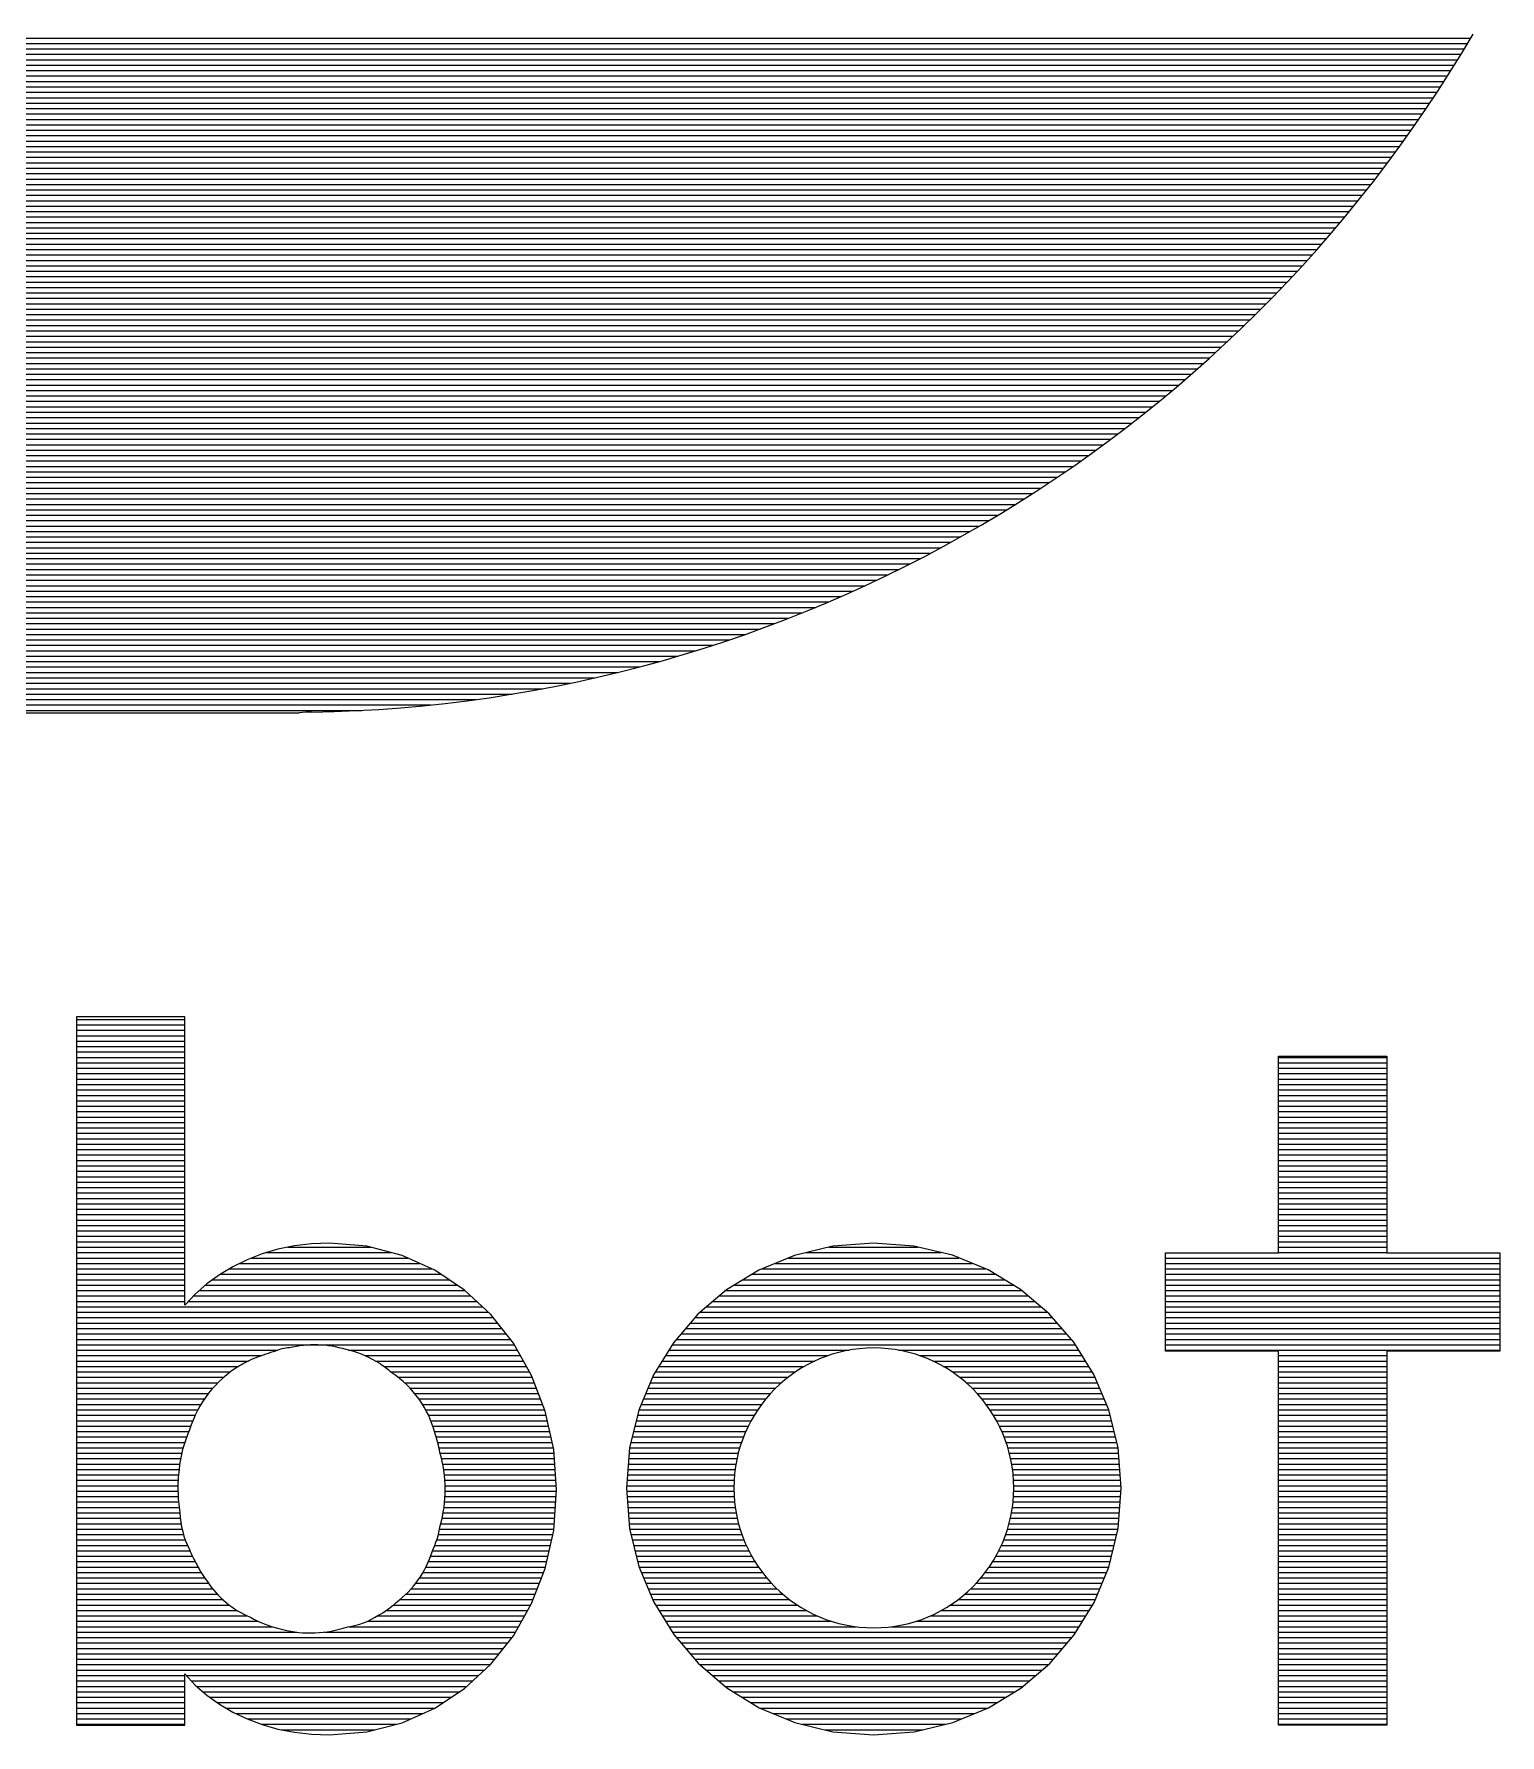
# Model space of a CAD drawing. Extents: x -9 to 288, y -8 to 181.
# Drawn here: x 52.241 to 54.253, y 38.303 to 40.638 of the extents above; entities that cross this region are included whole.
import ezdxf

# ---------------------------------------------------------------- set-up
doc = ezdxf.new("R2010")
doc.units = 0
doc.layers.add('BOARD_GEOMETRY_SILKSCREEN_TOP', color=1, linetype='CONTINUOUS')

msp = doc.modelspace()

# ---------------------------------------------------------------- linework, layer by layer
at = {"layer": 'BOARD_GEOMETRY_SILKSCREEN_TOP'}
for points in [[(50.88669, 40.632233), (54.213275, 40.632233)], [(50.88669, 40.624788), (54.208855, 40.624788)], [(50.88669, 40.617346), (54.204387, 40.617346)], [(50.88669, 40.609904), (54.199876, 40.609904)], [(50.88669, 40.602461), (54.195315, 40.602461)], [(50.88669, 40.595019), (54.190704, 40.595019)], [(50.88669, 40.587574), (54.186051, 40.587574)], [(50.88669, 40.580132), (54.181345, 40.580132)], [(50.88669, 40.57269), (54.176592, 40.57269)], [(50.88669, 40.565248), (54.171792, 40.565248)], [(50.88669, 40.557806), (54.166938, 40.557806)], [(50.88669, 40.550361), (54.162033, 40.550361)], [(50.88669, 40.542919), (54.15708, 40.542919)], [(50.88669, 40.535476), (54.152076, 40.535476)], [(50.88669, 40.528034), (54.147019, 40.528034)], [(50.88669, 40.520592), (54.141908, 40.520592)], [(50.88669, 40.513147), (54.13675, 40.513147)], [(50.88669, 40.505705), (54.131533, 40.505705)], [(50.88669, 40.498263), (54.126267, 40.498263)], [(50.88669, 40.490821), (54.120943, 40.490821)], [(50.88669, 40.483379), (54.115564, 40.483379)], [(50.88669, 40.475934), (54.110131, 40.475934)], [(50.88669, 40.468492), (54.104642, 40.468492)], [(50.88669, 40.461049), (54.099094, 40.461049)], [(50.88669, 40.453607), (54.093491, 40.453607)], [(50.88669, 40.446165), (54.087829, 40.446165)], [(50.88669, 40.43872), (54.082109, 40.43872)], [(50.88669, 40.431278), (54.076331, 40.431278)], [(50.88669, 40.423836), (54.070491, 40.423836)], [(50.88669, 40.416394), (54.064591, 40.416394)], [(50.88669, 40.408951), (54.058627, 40.408951)], [(50.88669, 40.401507), (54.052605, 40.401507)], [(50.88669, 40.394064), (54.046516, 40.394064)], [(50.88669, 40.386622), (54.040364, 40.386622)], [(50.88669, 40.37918), (54.034149, 40.37918)], [(50.88669, 40.371738), (54.027868, 40.371738)], [(50.88669, 40.364293), (54.02152, 40.364293)], [(50.88669, 40.356851), (54.015107, 40.356851)], [(50.88669, 40.349409), (54.008625, 40.349409)], [(50.88669, 40.341967), (54.002074, 40.341967)], [(50.88669, 40.334524), (53.99545, 40.334524)], [(50.88669, 40.32708), (53.988757, 40.32708)], [(50.88669, 40.319637), (53.981993, 40.319637)], [(50.88669, 40.312195), (53.975155, 40.312195)], [(50.88669, 40.304753), (53.968241, 40.304753)], [(50.88669, 40.297311), (53.961254, 40.297311)], [(50.88669, 40.289866), (53.954192, 40.289866)], [(50.88669, 40.282424), (53.947047, 40.282424)], [(50.88669, 40.274982), (53.939829, 40.274982)], [(50.88669, 40.267539), (53.932526, 40.267539)], [(50.88669, 40.260097), (53.925142, 40.260097)], [(50.88669, 40.252653), (53.91768, 40.252653)], [(50.88669, 40.24521), (53.910128, 40.24521)], [(50.88669, 40.237768), (53.902496, 40.237768)], [(50.88669, 40.230326), (53.894772, 40.230326)], [(50.88669, 40.222884), (53.886961, 40.222884)], [(50.88669, 40.215439), (53.879062, 40.215439)], [(50.88669, 40.207997), (53.871066, 40.207997)], [(50.88669, 40.200555), (53.862976, 40.200555)], [(50.88669, 40.193112), (53.854794, 40.193112)], [(50.88669, 40.18567), (53.846512, 40.18567)], [(50.88669, 40.178225), (53.838135, 40.178225)], [(50.88669, 40.170783), (53.829654, 40.170783)], [(50.88669, 40.163341), (53.821066, 40.163341)], [(50.88669, 40.155899), (53.812374, 40.155899)], [(50.88669, 40.148457), (53.803578, 40.148457)], [(50.88669, 40.141012), (53.794665, 40.141012)], [(50.88669, 40.13357), (53.785646, 40.13357)], [(50.88669, 40.126128), (53.776509, 40.126128)], [(50.88669, 40.118685), (53.767253, 40.118685)], [(50.88669, 40.111243), (53.757876, 40.111243)], [(50.88669, 40.103798), (53.748374, 40.103798)], [(50.88669, 40.096356), (53.738747, 40.096356)], [(50.88669, 40.088914), (53.728991, 40.088914)], [(50.88669, 40.081472), (53.719098, 40.081472)], [(50.88669, 40.07403), (53.70907, 40.07403)], [(50.88669, 40.066585), (53.698899, 40.066585)], [(50.88669, 40.059143), (53.688587, 40.059143)], [(50.88669, 40.0517), (53.678122, 40.0517)], [(50.88669, 40.044258), (53.667508, 40.044258)], [(50.88669, 40.036816), (53.656733, 40.036816)], [(50.88669, 40.029371), (53.645798, 40.029371)], [(50.88669, 40.021929), (53.634693, 40.021929)], [(50.88669, 40.014487), (53.623413, 40.014487)], [(50.88669, 40.007045), (53.611958, 40.007045)], [(50.88669, 39.999602), (53.600317, 39.999602)], [(50.88669, 39.992158), (53.588483, 39.992158)], [(50.88669, 39.984716), (53.576451, 39.984716)], [(50.88669, 39.977273), (53.564216, 39.977273)], [(50.88669, 39.969831), (53.551762, 39.969831)], [(50.88669, 39.962389), (53.539093, 39.962389)], [(50.88669, 39.954944), (53.526187, 39.954944)], [(50.88669, 39.947502), (53.513043, 39.947502)], [(50.88669, 39.94006), (53.499647, 39.94006)], [(50.88669, 39.932618), (53.485986, 39.932618)], [(50.88669, 39.925175), (53.472055, 39.925175)], [(50.88669, 39.917731), (53.457836, 39.917731)], [(50.88669, 39.910288), (53.443312, 39.910288)], [(50.88669, 39.902846), (53.428468, 39.902846)], [(50.88669, 39.895404), (53.413292, 39.895404)], [(50.88669, 39.887962), (53.39776, 39.887962)], [(50.88669, 39.880517), (53.381854, 39.880517)], [(50.88669, 39.873075), (53.365545, 39.873075)], [(50.88669, 39.865633), (53.348819, 39.865633)], [(50.88669, 39.858191), (53.331636, 39.858191)], [(50.88669, 39.850748), (53.31397, 39.850748)], [(50.88669, 39.843304), (53.295781, 39.843304)], [(50.88669, 39.835861), (53.277026, 39.835861)], [(50.88669, 39.828419), (53.257663, 39.828419)], [(50.88669, 39.820977), (53.237633, 39.820977)], [(50.88669, 39.813535), (53.216876, 39.813535)], [(50.88669, 39.80609), (53.195314, 39.80609)], [(50.88669, 39.798648), (53.172853, 39.798648)], [(50.88669, 39.791206), (53.149391, 39.791206)], [(50.88669, 39.783763), (53.124799, 39.783763)], [(50.88669, 39.776321), (53.098898, 39.776321)], [(50.88669, 39.768877), (53.071494, 39.768877)], [(50.88669, 39.761434), (53.042302, 39.761434)], [(50.88669, 39.753992), (53.010948, 39.753992)], [(50.88669, 39.74655), (52.976915, 39.74655)], [(50.88669, 39.739108), (52.939406, 39.739108)], [(50.88669, 39.731663), (52.897148, 39.731663)], [(50.88669, 39.724221), (52.847804, 39.724221)], [(50.88669, 39.716779), (52.786046, 39.716779)], [(50.88669, 39.709336), (52.690944, 39.709336)], [(52.603019, 39.705486), (50.88669, 39.705486)], [(52.60309, 39.705417), (52.603019, 39.705486)], [(52.603928, 39.705346), (52.60309, 39.705417)], [(52.605048, 39.706184), (52.603928, 39.705346)], [(52.61422, 39.706748), (52.605048, 39.706184)], [(52.617019, 39.706748), (52.61422, 39.706748)], [(52.61751, 39.706885), (52.617019, 39.706748)], [(52.61912, 39.706956), (52.61751, 39.706885)], [(52.29922, 39.288707), (52.29922, 39.261476)], [(52.303418, 39.288707), (52.29922, 39.288707)], [(52.29922, 39.2851), (52.447828, 39.2851)], [(52.29922, 39.277658), (52.447828, 39.277658)], [(52.314688, 39.288707), (52.303418, 39.288707)], [(52.331348, 39.288707), (52.314688, 39.288707)], [(52.351511, 39.288707), (52.331348, 39.288707)], [(52.373558, 39.288707), (52.351511, 39.288707)], [(52.395539, 39.288707), (52.373558, 39.288707)], [(52.415699, 39.288707), (52.395539, 39.288707)], [(52.432359, 39.288707), (52.415699, 39.288707)], [(52.443629, 39.288707), (52.432359, 39.288707)], [(52.447828, 39.288707), (52.443629, 39.288707)], [(52.447828, 39.277646), (52.447828, 39.288707)], [(52.447828, 39.247547), (52.447828, 39.277646)], [(52.29922, 39.270216), (52.447828, 39.270216)], [(52.29922, 39.262774), (52.447828, 39.262774)], [(52.29922, 39.261476), (52.29922, 39.187557)], [(52.29922, 39.255332), (52.447828, 39.255332)], [(52.29922, 39.247887), (52.447828, 39.247887)], [(52.29922, 39.240445), (52.447828, 39.240445)], [(52.29922, 39.233003), (52.447828, 39.233003)], [(52.29922, 39.22556), (52.447828, 39.22556)], [(52.447828, 39.203236), (52.447828, 39.247547)], [(53.94947, 39.234666), (54.098007, 39.234666)], [(53.94947, 38.964606), (53.94947, 39.234666)], [(53.94947, 39.233003), (54.098007, 39.233003)], [(53.94947, 39.22556), (54.098007, 39.22556)], [(54.098007, 39.234666), (54.098007, 38.964606)], [(52.29922, 39.218118), (52.447828, 39.218118)], [(52.29922, 39.210673), (52.447828, 39.210673)], [(52.29922, 39.203231), (52.447828, 39.203231)], [(52.447828, 39.149404), (52.447828, 39.203236)], [(53.94947, 39.218118), (54.098007, 39.218118)], [(53.94947, 39.210673), (54.098007, 39.210673)], [(53.94947, 39.203231), (54.098007, 39.203231)], [(52.29922, 39.195789), (52.447828, 39.195789)], [(52.29922, 39.188347), (52.447828, 39.188347)], [(52.29922, 39.187557), (52.29922, 39.078705)], [(52.29922, 39.180905), (52.447828, 39.180905)], [(53.94947, 39.195789), (54.098007, 39.195789)], [(53.94947, 39.188347), (54.098007, 39.188347)], [(53.94947, 39.180905), (54.098007, 39.180905)], [(52.29922, 39.17346), (52.447828, 39.17346)], [(52.29922, 39.166018), (52.447828, 39.166018)], [(52.29922, 39.158575), (52.447828, 39.158575)], [(53.94947, 39.17346), (54.098007, 39.17346)], [(53.94947, 39.166018), (54.098007, 39.166018)], [(53.94947, 39.158575), (54.098007, 39.158575)], [(52.29922, 39.151133), (52.447828, 39.151133)], [(52.29922, 39.143691), (52.447828, 39.143691)], [(52.29922, 39.136246), (52.447828, 39.136246)], [(52.447828, 39.090887), (52.447828, 39.149404)], [(53.94947, 39.151133), (54.098007, 39.151133)], [(53.94947, 39.143691), (54.098007, 39.143691)], [(53.94947, 39.136246), (54.098007, 39.136246)], [(52.29922, 39.128804), (52.447828, 39.128804)], [(52.29922, 39.121362), (52.447828, 39.121362)], [(52.29922, 39.11392), (52.447828, 39.11392)], [(53.94947, 39.128804), (54.098007, 39.128804)], [(53.94947, 39.121362), (54.098007, 39.121362)], [(53.94947, 39.11392), (54.098007, 39.11392)], [(52.29922, 39.106478), (52.447828, 39.106478)], [(52.29922, 39.099033), (52.447828, 39.099033)], [(52.29922, 39.091591), (52.447828, 39.091591)], [(52.447828, 39.032294), (52.447828, 39.090887)], [(53.94947, 39.106478), (54.098007, 39.106478)], [(53.94947, 39.099033), (54.098007, 39.099033)], [(53.94947, 39.091591), (54.098007, 39.091591)], [(52.29922, 39.084148), (52.447828, 39.084148)], [(52.29922, 39.078705), (52.29922, 38.946475)], [(52.29922, 39.076706), (52.447828, 39.076706)], [(52.29922, 39.069264), (52.447828, 39.069264)], [(53.94947, 39.084148), (54.098007, 39.084148)], [(53.94947, 39.076706), (54.098007, 39.076706)], [(53.94947, 39.069264), (54.098007, 39.069264)], [(52.29922, 39.061819), (52.447828, 39.061819)], [(52.29922, 39.054377), (52.447828, 39.054377)], [(52.29922, 39.046935), (52.447828, 39.046935)], [(52.29922, 39.039493), (52.447828, 39.039493)], [(53.94947, 39.061819), (54.098007, 39.061819)], [(53.94947, 39.054377), (54.098007, 39.054377)], [(53.94947, 39.046935), (54.098007, 39.046935)], [(53.94947, 39.039493), (54.098007, 39.039493)], [(52.29922, 39.03205), (52.447828, 39.03205)], [(52.29922, 39.024606), (52.447828, 39.024606)], [(52.29922, 39.017164), (52.447828, 39.017164)], [(52.447828, 38.978464), (52.447828, 39.032294)], [(53.94947, 39.03205), (54.098007, 39.03205)], [(53.94947, 39.024606), (54.098007, 39.024606)], [(53.94947, 39.017164), (54.098007, 39.017164)], [(52.29922, 39.009721), (52.447828, 39.009721)], [(52.29922, 39.002279), (52.447828, 39.002279)], [(52.29922, 38.994837), (52.447828, 38.994837)], [(53.94947, 39.009721), (54.098007, 39.009721)], [(53.94947, 39.002279), (54.098007, 39.002279)], [(53.94947, 38.994837), (54.098007, 38.994837)], [(52.29922, 38.987392), (52.447828, 38.987392)], [(52.29922, 38.97995), (52.447828, 38.97995)], [(52.29922, 38.972508), (52.447828, 38.972508)], [(52.447828, 38.934156), (52.447828, 38.978464)], [(52.57579, 38.969716), (52.554088, 38.963343)], [(52.598467, 38.974337), (52.57579, 38.969716)], [(52.589491, 38.972508), (52.702582, 38.972508)], [(52.62199, 38.977133), (52.598467, 38.974337)], [(52.646349, 38.978116), (52.62199, 38.977133)], [(52.697728, 38.973778), (52.646349, 38.978116)], [(52.746168, 38.961108), (52.697728, 38.973778)], [(53.337318, 38.973778), (53.28475, 38.961174)], [(53.332024, 38.972508), (53.454272, 38.972508)], [(53.393109, 38.978116), (53.337318, 38.973778)], [(53.448897, 38.973778), (53.393109, 38.978116)], [(53.50161, 38.961317), (53.448897, 38.973778)], [(53.94947, 38.987392), (54.098007, 38.987392)], [(53.94947, 38.97995), (54.098007, 38.97995)], [(53.94947, 38.972508), (54.098007, 38.972508)], [(52.29922, 38.965066), (52.447828, 38.965066)], [(52.29922, 38.957623), (52.447828, 38.957623)], [(52.29922, 38.950179), (52.447828, 38.950179)], [(52.29922, 38.946475), (52.29922, 38.802556)], [(52.513771, 38.945706), (52.495356, 38.934647)], [(52.533367, 38.955297), (52.513771, 38.945706)], [(52.522912, 38.950179), (52.770446, 38.950179)], [(52.554088, 38.963343), (52.533367, 38.955297)], [(52.539356, 38.957623), (52.75391, 38.957623)], [(52.559946, 38.965066), (52.731038, 38.965066)], [(52.791109, 38.940877), (52.746168, 38.961108)], [(53.28475, 38.961174), (53.235888, 38.940946)], [(53.258189, 38.950179), (53.528735, 38.950179)], [(53.276165, 38.957623), (53.510609, 38.957623)], [(53.300973, 38.965066), (53.485753, 38.965066)], [(53.550541, 38.941225), (53.50161, 38.961317)], [(53.794139, 38.964606), (53.94947, 38.964606)], [(53.794139, 38.829574), (53.794139, 38.964606)], [(53.794139, 38.957623), (54.253336, 38.957623)], [(53.794139, 38.950179), (54.253336, 38.950179)], [(53.94947, 38.965066), (54.098007, 38.965066)], [(54.098007, 38.964606), (54.253336, 38.964606)], [(54.253336, 38.964606), (54.253336, 38.829574)], [(52.29922, 38.942736), (52.447828, 38.942736)], [(52.29922, 38.935294), (52.447828, 38.935294)], [(52.29922, 38.927852), (52.447828, 38.927852)], [(52.447828, 38.904126), (52.447828, 38.934156)], [(52.47814, 38.922117), (52.462318, 38.908187)], [(52.495356, 38.934647), (52.47814, 38.922117)], [(52.486022, 38.927852), (52.810664, 38.927852)], [(52.496436, 38.935294), (52.799491, 38.935294)], [(52.508828, 38.942736), (52.786978, 38.942736)], [(52.83199, 38.913646), (52.791109, 38.940877)], [(53.235888, 38.940946), (53.191509, 38.913783)], [(53.214494, 38.927852), (53.572611, 38.927852)], [(53.226652, 38.935294), (53.56033, 38.935294)], [(53.240214, 38.942736), (53.546863, 38.942736)], [(53.595128, 38.914207), (53.550541, 38.941225)], [(53.794139, 38.942736), (54.253336, 38.942736)], [(53.794139, 38.935294), (54.253336, 38.935294)], [(53.794139, 38.927852), (54.253336, 38.927852)], [(52.29922, 38.92041), (52.447828, 38.92041)], [(52.29922, 38.912965), (52.447828, 38.912965)], [(52.29922, 38.905523), (52.447828, 38.905523)], [(52.462318, 38.908187), (52.447828, 38.892996)], [(52.447828, 38.892996), (52.447828, 38.904126)], [(52.459778, 38.905523), (52.840722, 38.905523)], [(52.467749, 38.912965), (52.832721, 38.912965)], [(52.476202, 38.92041), (52.821837, 38.92041)], [(52.868109, 38.880044), (52.83199, 38.913646)], [(53.191509, 38.913783), (53.152167, 38.880397)], [(53.181776, 38.905523), (53.60542, 38.905523)], [(53.190544, 38.912965), (53.596601, 38.912965)], [(53.202332, 38.92041), (53.584894, 38.92041)], [(53.634607, 38.880885), (53.595128, 38.914207)], [(53.794139, 38.92041), (54.253336, 38.92041)], [(53.794139, 38.912965), (54.253336, 38.912965)], [(53.794139, 38.905523), (54.253336, 38.905523)], [(52.29922, 38.898081), (52.447828, 38.898081)], [(52.29922, 38.890639), (52.856724, 38.890639)], [(52.29922, 38.883196), (52.864725, 38.883196)], [(52.29922, 38.875752), (52.871487, 38.875752)], [(52.452679, 38.898081), (52.848723, 38.898081)], [(52.899048, 38.840705), (52.868109, 38.880044)], [(53.152167, 38.880397), (53.118568, 38.841335)], [(53.148174, 38.875752), (53.63906, 38.875752)], [(53.155469, 38.883196), (53.631871, 38.883196)], [(53.164237, 38.890639), (53.623053, 38.890639)], [(53.173005, 38.898081), (53.614234, 38.898081)], [(53.668417, 38.841896), (53.634607, 38.880885)], [(53.794139, 38.898081), (54.253336, 38.898081)], [(53.794139, 38.890639), (54.253336, 38.890639)], [(53.794139, 38.883196), (54.253336, 38.883196)], [(53.794139, 38.875752), (54.253336, 38.875752)], [(52.29922, 38.868309), (52.877339, 38.868309)], [(52.29922, 38.860867), (52.883191, 38.860867)], [(52.29922, 38.853425), (52.889048, 38.853425)], [(53.128969, 38.853425), (53.658422, 38.853425)], [(53.13537, 38.860867), (53.651968, 38.860867)], [(53.141773, 38.868309), (53.645514, 38.868309)], [(53.794139, 38.868309), (54.253336, 38.868309)], [(53.794139, 38.860867), (54.253336, 38.860867)], [(53.794139, 38.853425), (54.253336, 38.853425)], [(52.29922, 38.845983), (52.894903, 38.845983)], [(52.29922, 38.838538), (52.900273, 38.838538)], [(52.29922, 38.831096), (52.575402, 38.831096)], [(52.672719, 38.831096), (52.904461, 38.831096)], [(52.924039, 38.796326), (52.899048, 38.840705)], [(53.118568, 38.841335), (53.091339, 38.797235)], [(53.112248, 38.831096), (53.359756, 38.831096)], [(53.116843, 38.838538), (53.670512, 38.838538)], [(53.122563, 38.845983), (53.664876, 38.845983)], [(53.427719, 38.831096), (53.675148, 38.831096)], [(53.695859, 38.797865), (53.668417, 38.841896)], [(53.794139, 38.845983), (54.253336, 38.845983)], [(53.794139, 38.838538), (54.253336, 38.838538)], [(53.794139, 38.831096), (54.253336, 38.831096)], [(53.94947, 38.829574), (53.794139, 38.829574)], [(53.94947, 38.316405), (53.94947, 38.829574)], [(54.098007, 38.829574), (54.098007, 38.316405)], [(54.253336, 38.829574), (54.098007, 38.829574)], [(52.29922, 38.823654), (52.55353, 38.823654)], [(52.29922, 38.816211), (52.535348, 38.816211)], [(52.29922, 38.808769), (52.521731, 38.808769)], [(52.694997, 38.823654), (52.908652, 38.823654)], [(52.709676, 38.816211), (52.912843, 38.816211)], [(52.721053, 38.808769), (52.917034, 38.808769)], [(53.098459, 38.808769), (53.298352, 38.808769)], [(53.103056, 38.816211), (53.312736, 38.816211)], [(53.107651, 38.823654), (53.331181, 38.823654)], [(53.456294, 38.823654), (53.679789, 38.823654)], [(53.474739, 38.816211), (53.684427, 38.816211)], [(53.489123, 38.808769), (53.689065, 38.808769)], [(53.94947, 38.823654), (54.098007, 38.823654)], [(53.94947, 38.816211), (54.098007, 38.816211)], [(53.94947, 38.808769), (54.098007, 38.808769)], [(52.29922, 38.802556), (52.29922, 38.658635)], [(52.29922, 38.801324), (52.51069, 38.801324)], [(52.29922, 38.793882), (52.501381, 38.793882)], [(52.29922, 38.78644), (52.493362, 38.78644)], [(52.730349, 38.801324), (52.921223, 38.801324)], [(52.740423, 38.793882), (52.924972, 38.793882)], [(52.749343, 38.78644), (52.927814, 38.78644)], [(52.94266, 38.747535), (52.924039, 38.796326)], [(53.091339, 38.797235), (53.071108, 38.748868)], [(53.086823, 38.78644), (53.267069, 38.78644)], [(53.089937, 38.793882), (53.276094, 38.793882)], [(53.093864, 38.801324), (53.286386, 38.801324)], [(53.501094, 38.801324), (53.693705, 38.801324)], [(53.511384, 38.793882), (53.697541, 38.793882)], [(53.520406, 38.78644), (53.70068, 38.78644)], [(53.716298, 38.749425), (53.695859, 38.797865)], [(53.94947, 38.801324), (54.098007, 38.801324)], [(53.94947, 38.793882), (54.098007, 38.793882)], [(53.94947, 38.78644), (54.098007, 38.78644)], [(52.29922, 38.778998), (52.486359, 38.778998)], [(52.29922, 38.771556), (52.480207, 38.771556)], [(52.29922, 38.764111), (52.474782, 38.764111)], [(52.756966, 38.778998), (52.930654, 38.778998)], [(52.76355, 38.771556), (52.933491, 38.771556)], [(52.769282, 38.764111), (52.936333, 38.764111)], [(53.077486, 38.764111), (53.245431, 38.764111)], [(53.080597, 38.771556), (53.251885, 38.771556)], [(53.083711, 38.778998), (53.259058, 38.778998)], [(53.528422, 38.778998), (53.703822, 38.778998)], [(53.53559, 38.771556), (53.706961, 38.771556)], [(53.542044, 38.764111), (53.710101, 38.764111)], [(53.94947, 38.778998), (54.098007, 38.778998)], [(53.94947, 38.771556), (54.098007, 38.771556)], [(53.94947, 38.764111), (54.098007, 38.764111)], [(52.29922, 38.756669), (52.469992, 38.756669)], [(52.29922, 38.749227), (52.46577, 38.749227)], [(52.29922, 38.741784), (52.462069, 38.741784)], [(52.774284, 38.756669), (52.939175, 38.756669)], [(52.77864, 38.749227), (52.942015, 38.749227)], [(52.782419, 38.741784), (52.943928, 38.741784)], [(52.954281, 38.694893), (52.94266, 38.747535)], [(53.071108, 38.748868), (53.058438, 38.696857)], [(53.069383, 38.741784), (53.229581, 38.741784)], [(53.071258, 38.749227), (53.234344, 38.749227)], [(53.074374, 38.756669), (53.239609, 38.756669)], [(53.547869, 38.756669), (53.71324, 38.756669)], [(53.553136, 38.749227), (53.716349, 38.749227)], [(53.557894, 38.741784), (53.718163, 38.741784)], [(53.729039, 38.697205), (53.716298, 38.749425)], [(53.94947, 38.756669), (54.098007, 38.756669)], [(53.94947, 38.749227), (54.098007, 38.749227)], [(53.94947, 38.741784), (54.098007, 38.741784)], [(52.29922, 38.734342), (52.458844, 38.734342)], [(52.29922, 38.726897), (52.456067, 38.726897)], [(52.29922, 38.719455), (52.453408, 38.719455)], [(52.29922, 38.712013), (52.450385, 38.712013)], [(52.785665, 38.734342), (52.945571, 38.734342)], [(52.788429, 38.726897), (52.947214, 38.726897)], [(52.790725, 38.719455), (52.948858, 38.719455)], [(52.793026, 38.712013), (52.950501, 38.712013)], [(53.062129, 38.712013), (53.214857, 38.712013)], [(53.063943, 38.719455), (53.217948, 38.719455)], [(53.065756, 38.726897), (53.221418, 38.726897)], [(53.06757, 38.734342), (53.225286, 38.734342)], [(53.562192, 38.734342), (53.719979, 38.734342)], [(53.566063, 38.726897), (53.721798, 38.726897)], [(53.56953, 38.719455), (53.723611, 38.719455)], [(53.572623, 38.712013), (53.725427, 38.712013)], [(53.94947, 38.734342), (54.098007, 38.734342)], [(53.94947, 38.726897), (54.098007, 38.726897)], [(53.94947, 38.719455), (54.098007, 38.719455)], [(53.94947, 38.712013), (54.098007, 38.712013)], [(52.29922, 38.704571), (52.447759, 38.704571)], [(52.29922, 38.697129), (52.445509, 38.697129)], [(52.29922, 38.689684), (52.443621, 38.689684)], [(52.795152, 38.704571), (52.952142, 38.704571)], [(52.796829, 38.697129), (52.953785, 38.697129)], [(52.798233, 38.689684), (52.954654, 38.689684)], [(52.958271, 38.639176), (52.954281, 38.694893)], [(53.058438, 38.696857), (53.054098, 38.641835)], [(53.057875, 38.689684), (53.207658, 38.689684)], [(53.058507, 38.697129), (53.209726, 38.697129)], [(53.060316, 38.704571), (53.212119, 38.704571)], [(53.575356, 38.704571), (53.727243, 38.704571)], [(53.577749, 38.697129), (53.729047, 38.697129)], [(53.579817, 38.689684), (53.729631, 38.689684)], [(53.733377, 38.641835), (53.729039, 38.697205)], [(53.94947, 38.704571), (54.098007, 38.704571)], [(53.94947, 38.697129), (54.098007, 38.697129)], [(53.94947, 38.689684), (54.098007, 38.689684)], [(52.29922, 38.682242), (52.442085, 38.682242)], [(52.29922, 38.674799), (52.440886, 38.674799)], [(52.29922, 38.667357), (52.44002, 38.667357)], [(52.800194, 38.682242), (52.955187, 38.682242)], [(52.801827, 38.674799), (52.955721, 38.674799)], [(52.803143, 38.667357), (52.956254, 38.667357)], [(53.056114, 38.667357), (53.203335, 38.667357)], [(53.056701, 38.674799), (53.204473, 38.674799)], [(53.057288, 38.682242), (53.205913, 38.682242)], [(53.581567, 38.682242), (53.730213, 38.682242)], [(53.583007, 38.674799), (53.730797, 38.674799)], [(53.584145, 38.667357), (53.731381, 38.667357)], [(53.94947, 38.682242), (54.098007, 38.682242)], [(53.94947, 38.674799), (54.098007, 38.674799)], [(53.94947, 38.667357), (54.098007, 38.667357)], [(52.29922, 38.659915), (52.439176, 38.659915)], [(52.29922, 38.658635), (52.29922, 38.526405)], [(52.29922, 38.65247), (52.438645, 38.65247)], [(52.29922, 38.645028), (52.43844, 38.645028)], [(52.804141, 38.659915), (52.956783, 38.659915)], [(52.804835, 38.65247), (52.957316, 38.65247)], [(52.805223, 38.645028), (52.957849, 38.645028)], [(53.054098, 38.641835), (53.05851, 38.586397)], [(53.054349, 38.645028), (53.201682, 38.645028)], [(53.054936, 38.65247), (53.201941, 38.65247)], [(53.055523, 38.659915), (53.202492, 38.659915)], [(53.584986, 38.659915), (53.731963, 38.659915)], [(53.585534, 38.65247), (53.732547, 38.65247)], [(53.585793, 38.645028), (53.733128, 38.645028)], [(53.729039, 38.586115), (53.733377, 38.641835)], [(53.94947, 38.659915), (54.098007, 38.659915)], [(53.94947, 38.65247), (54.098007, 38.65247)], [(53.94947, 38.645028), (54.098007, 38.645028)], [(52.29922, 38.637586), (52.438526, 38.637586)], [(52.29922, 38.630144), (52.438744, 38.630144)], [(52.29922, 38.622702), (52.439273, 38.622702)], [(52.804568, 38.622702), (52.957082, 38.622702)], [(52.805091, 38.630144), (52.957616, 38.630144)], [(52.80531, 38.637586), (52.958152, 38.637586)], [(52.954281, 38.583804), (52.958271, 38.639176)], [(53.054435, 38.637586), (53.20171, 38.637586)], [(53.05503, 38.630144), (53.20203, 38.630144)], [(53.055619, 38.622702), (53.202634, 38.622702)], [(53.584841, 38.622702), (53.731889, 38.622702)], [(53.585448, 38.630144), (53.732468, 38.630144)], [(53.585765, 38.637586), (53.733047, 38.637586)], [(53.94947, 38.637586), (54.098007, 38.637586)], [(53.94947, 38.630144), (54.098007, 38.630144)], [(53.94947, 38.622702), (54.098007, 38.622702)], [(52.29922, 38.615257), (52.440101, 38.615257)], [(52.29922, 38.607815), (52.441193, 38.607815)], [(52.29922, 38.600372), (52.441714, 38.600372)], [(52.801154, 38.600372), (52.955472, 38.600372)], [(52.802607, 38.607815), (52.956008, 38.607815)], [(52.803745, 38.615257), (52.956546, 38.615257)], [(53.056213, 38.615257), (53.203539, 38.615257)], [(53.056803, 38.607815), (53.204732, 38.607815)], [(53.057397, 38.600372), (53.206233, 38.600372)], [(53.581242, 38.600372), (53.730149, 38.600372)], [(53.582743, 38.607815), (53.730728, 38.607815)], [(53.583942, 38.615257), (53.73131, 38.615257)], [(53.94947, 38.615257), (54.098007, 38.615257)], [(53.94947, 38.607815), (54.098007, 38.607815)], [(53.94947, 38.600372), (54.098007, 38.600372)], [(52.29922, 38.59293), (52.442692, 38.59293)], [(52.29922, 38.585488), (52.444145, 38.585488)], [(52.29922, 38.578043), (52.446083, 38.578043)], [(52.795932, 38.578043), (52.952995, 38.578043)], [(52.79771, 38.585488), (52.9544, 38.585488)], [(52.799376, 38.59293), (52.954933, 38.59293)], [(52.94266, 38.531584), (52.954281, 38.583804)], [(53.057986, 38.59293), (53.208047, 38.59293)], [(53.05851, 38.586397), (53.071248, 38.534035)], [(53.058731, 38.585488), (53.210178, 38.585488)], [(53.060542, 38.578043), (53.212637, 38.578043)], [(53.574841, 38.578043), (53.727096, 38.578043)], [(53.577302, 38.585488), (53.728887, 38.585488)], [(53.579433, 38.59293), (53.72957, 38.59293)], [(53.71637, 38.533476), (53.729039, 38.586115)], [(53.94947, 38.59293), (54.098007, 38.59293)], [(53.94947, 38.585488), (54.098007, 38.585488)], [(53.94947, 38.578043), (54.098007, 38.578043)], [(52.29922, 38.570601), (52.448529, 38.570601)], [(52.29922, 38.563159), (52.451523, 38.563159)], [(52.29922, 38.555717), (52.454922, 38.555717)], [(52.78803, 38.555717), (52.94803, 38.555717)], [(52.791114, 38.563159), (52.949683, 38.563159)], [(52.79374, 38.570601), (52.951339, 38.570601)], [(53.06235, 38.570601), (53.215441, 38.570601)], [(53.064161, 38.563159), (53.218608, 38.563159)], [(53.065975, 38.555717), (53.222154, 38.555717)], [(53.565326, 38.555717), (53.721721, 38.555717)], [(53.568872, 38.563159), (53.723515, 38.563159)], [(53.572037, 38.570601), (53.725303, 38.570601)], [(53.94947, 38.570601), (54.098007, 38.570601)], [(53.94947, 38.563159), (54.098007, 38.563159)], [(53.94947, 38.555717), (54.098007, 38.555717)], [(52.29922, 38.548274), (52.458282, 38.548274)], [(52.29922, 38.54083), (52.462191, 38.54083)], [(52.29922, 38.533387), (52.466131, 38.533387)], [(52.29922, 38.526405), (52.29922, 38.417556)], [(52.29922, 38.525945), (52.470134, 38.525945)], [(52.774954, 38.525945), (52.940491, 38.525945)], [(52.778995, 38.533387), (52.943056, 38.533387)], [(52.782457, 38.54083), (52.944715, 38.54083)], [(52.785396, 38.548274), (52.946371, 38.548274)], [(52.924039, 38.483146), (52.94266, 38.531584)], [(53.067783, 38.548274), (53.226104, 38.548274)], [(53.069594, 38.54083), (53.230493, 38.54083)], [(53.071248, 38.534035), (53.091621, 38.485247)], [(53.071517, 38.533387), (53.235347, 38.533387)], [(53.074626, 38.525945), (53.240719, 38.525945)], [(53.546759, 38.525945), (53.713245, 38.525945)], [(53.552128, 38.533387), (53.716331, 38.533387)], [(53.556987, 38.54083), (53.718137, 38.54083)], [(53.561371, 38.548274), (53.719931, 38.548274)], [(53.696141, 38.484686), (53.71637, 38.533476)], [(53.94947, 38.548274), (54.098007, 38.548274)], [(53.94947, 38.54083), (54.098007, 38.54083)], [(53.94947, 38.533387), (54.098007, 38.533387)], [(53.94947, 38.525945), (54.098007, 38.525945)], [(52.29922, 38.518503), (52.474952, 38.518503)], [(52.29922, 38.511061), (52.480327, 38.511061)], [(52.29922, 38.503616), (52.485902, 38.503616)], [(52.758673, 38.503616), (52.931906, 38.503616)], [(52.764896, 38.511061), (52.934768, 38.511061)], [(52.770283, 38.518503), (52.937628, 38.518503)], [(53.077735, 38.518503), (53.246663, 38.518503)], [(53.080841, 38.511061), (53.253251, 38.511061)], [(53.08395, 38.503616), (53.260579, 38.503616)], [(53.526898, 38.503616), (53.703987, 38.503616)], [(53.534229, 38.511061), (53.707076, 38.511061)], [(53.540815, 38.518503), (53.710157, 38.518503)], [(53.94947, 38.518503), (54.098007, 38.518503)], [(53.94947, 38.511061), (54.098007, 38.511061)], [(53.94947, 38.503616), (54.098007, 38.503616)], [(52.29922, 38.496174), (52.492369, 38.496174)], [(52.29922, 38.488732), (52.499923, 38.488732)], [(52.29922, 38.48129), (52.508864, 38.48129)], [(52.734075, 38.48129), (52.922983, 38.48129)], [(52.742983, 38.488732), (52.926183, 38.488732)], [(52.751454, 38.496174), (52.929046, 38.496174)], [(52.899048, 38.439115), (52.924039, 38.483146)], [(53.087054, 38.496174), (53.268776, 38.496174)], [(53.090163, 38.488732), (53.278029, 38.488732)], [(53.091621, 38.485247), (53.118987, 38.440865)], [(53.094059, 38.48129), (53.288611, 38.48129)], [(53.498864, 38.48129), (53.694048, 38.48129)], [(53.509451, 38.488732), (53.697815, 38.488732)], [(53.518702, 38.496174), (53.700901, 38.496174)], [(53.668836, 38.440307), (53.696141, 38.484686)], [(53.94947, 38.496174), (54.098007, 38.496174)], [(53.94947, 38.488732), (54.098007, 38.488732)], [(53.94947, 38.48129), (54.098007, 38.48129)], [(52.29922, 38.473847), (52.51973, 38.473847)], [(52.29922, 38.466403), (52.533644, 38.466403)], [(52.29922, 38.45896), (52.548798, 38.45896)], [(52.698526, 38.45896), (52.910311, 38.45896)], [(52.712155, 38.466403), (52.914535, 38.466403)], [(52.724528, 38.473847), (52.918759, 38.473847)], [(53.098649, 38.473847), (53.300986, 38.473847)], [(53.103236, 38.466403), (53.315997, 38.466403)], [(53.107829, 38.45896), (53.335654, 38.45896)], [(53.451826, 38.45896), (53.680312, 38.45896)], [(53.471483, 38.466403), (53.684891, 38.466403)], [(53.486492, 38.473847), (53.689468, 38.473847)], [(53.94947, 38.473847), (54.098007, 38.473847)], [(53.94947, 38.466403), (54.098007, 38.466403)], [(53.94947, 38.45896), (54.098007, 38.45896)], [(52.29922, 38.451518), (52.568483, 38.451518)], [(52.29922, 38.444076), (52.601724, 38.444076)], [(52.29922, 38.436634), (52.897077, 38.436634)], [(52.639476, 38.444076), (52.90186, 38.444076)], [(52.673334, 38.451518), (52.906087, 38.451518)], [(52.868109, 38.400126), (52.899048, 38.439115)], [(53.112419, 38.451518), (53.369383, 38.451518)], [(53.117006, 38.444076), (53.671155, 38.444076)], [(53.118987, 38.440865), (53.152731, 38.401457)], [(53.122612, 38.436634), (53.665694, 38.436634)], [(53.418097, 38.451518), (53.675735, 38.451518)], [(53.635168, 38.400967), (53.668836, 38.440307)], [(53.94947, 38.451518), (54.098007, 38.451518)], [(53.94947, 38.444076), (54.098007, 38.444076)], [(53.94947, 38.436634), (54.098007, 38.436634)], [(52.29922, 38.429189), (52.891172, 38.429189)], [(52.29922, 38.421747), (52.885266, 38.421747)], [(52.29922, 38.417556), (52.29922, 38.343637)], [(52.29922, 38.414305), (52.879358, 38.414305)], [(53.128982, 38.429189), (53.659324, 38.429189)], [(53.135355, 38.421747), (53.652953, 38.421747)], [(53.141728, 38.414305), (53.646583, 38.414305)], [(53.94947, 38.429189), (54.098007, 38.429189)], [(53.94947, 38.421747), (54.098007, 38.421747)], [(53.94947, 38.414305), (54.098007, 38.414305)], [(52.29922, 38.406862), (52.873453, 38.406862)], [(52.29922, 38.39942), (52.867339, 38.39942)], [(52.29922, 38.391976), (52.859272, 38.391976)], [(52.447828, 38.386614), (52.462318, 38.371493)], [(52.447828, 38.384655), (52.447828, 38.386614)], [(52.83199, 38.366807), (52.868109, 38.400126)], [(53.1481, 38.406862), (53.640215, 38.406862)], [(53.152731, 38.401457), (53.19207, 38.367785)], [(53.155108, 38.39942), (53.633347, 38.39942)], [(53.163803, 38.391976), (53.624604, 38.391976)], [(53.595689, 38.367365), (53.635168, 38.400967)], [(53.94947, 38.406862), (54.098007, 38.406862)], [(53.94947, 38.39942), (54.098007, 38.39942)], [(53.94947, 38.391976), (54.098007, 38.391976)], [(52.29922, 38.384533), (52.447828, 38.384533)], [(52.29922, 38.377091), (52.447828, 38.377091)], [(52.29922, 38.369649), (52.447828, 38.369649)], [(52.29922, 38.362207), (52.447828, 38.362207)], [(52.447828, 38.379334), (52.447828, 38.384655)], [(52.447828, 38.371427), (52.447828, 38.379334)], [(52.447828, 38.361907), (52.447828, 38.371427)], [(52.447828, 38.351544), (52.447828, 38.361907)], [(52.449821, 38.384533), (52.851202, 38.384533)], [(52.456956, 38.377091), (52.843138, 38.377091)], [(52.462318, 38.371493), (52.47814, 38.357708)], [(52.464437, 38.369649), (52.835068, 38.369649)], [(52.472976, 38.362207), (52.825028, 38.362207)], [(52.791109, 38.339786), (52.83199, 38.366807)], [(53.172502, 38.384533), (53.615859, 38.384533)], [(53.181197, 38.377091), (53.607117, 38.377091)], [(53.189894, 38.369649), (53.598369, 38.369649)], [(53.19207, 38.367785), (53.23652, 38.340348)], [(53.20111, 38.362207), (53.587249, 38.362207)], [(53.551168, 38.340137), (53.595689, 38.367365)], [(53.94947, 38.384533), (54.098007, 38.384533)], [(53.94947, 38.377091), (54.098007, 38.377091)], [(53.94947, 38.369649), (54.098007, 38.369649)], [(53.94947, 38.362207), (54.098007, 38.362207)], [(52.29922, 38.354762), (52.447828, 38.354762)], [(52.29922, 38.34732), (52.447828, 38.34732)], [(52.29922, 38.343637), (52.29922, 38.316405)], [(52.29922, 38.339878), (52.447828, 38.339878)], [(52.447828, 38.341115), (52.447828, 38.351544)], [(52.447828, 38.331595), (52.447828, 38.341115)], [(52.47814, 38.357708), (52.495356, 38.345316)], [(52.482229, 38.354762), (52.813765, 38.354762)], [(52.492572, 38.34732), (52.802506, 38.34732)], [(52.495356, 38.345316), (52.513771, 38.334394)], [(52.504528, 38.339878), (52.791246, 38.339878)], [(52.746168, 38.319697), (52.791109, 38.339786)], [(53.213165, 38.354762), (53.57508, 38.354762)], [(53.225222, 38.34732), (53.56291, 38.34732)], [(53.23652, 38.340348), (53.285238, 38.319974)], [(53.237641, 38.339878), (53.550536, 38.339878)], [(53.5021, 38.319908), (53.551168, 38.340137)], [(53.94947, 38.354762), (54.098007, 38.354762)], [(53.94947, 38.34732), (54.098007, 38.34732)], [(53.94947, 38.339878), (54.098007, 38.339878)], [(52.29922, 38.332435), (52.447828, 38.332435)], [(52.29922, 38.324993), (52.447828, 38.324993)], [(52.29922, 38.317548), (52.447828, 38.317548)], [(52.29922, 38.316405), (52.303418, 38.316405)], [(52.303418, 38.316405), (52.314688, 38.316405)], [(52.314688, 38.316405), (52.331348, 38.316405)], [(52.331348, 38.316405), (52.351511, 38.316405)], [(52.351511, 38.316405), (52.373558, 38.316405)], [(52.373558, 38.316405), (52.395539, 38.316405)], [(52.395539, 38.316405), (52.415699, 38.316405)], [(52.415699, 38.316405), (52.432359, 38.316405)], [(52.432359, 38.316405), (52.443629, 38.316405)], [(52.443629, 38.316405), (52.447828, 38.316405)], [(52.447828, 38.323688), (52.447828, 38.331595)], [(52.447828, 38.318366), (52.447828, 38.323688)], [(52.447828, 38.316405), (52.447828, 38.318366)], [(52.513771, 38.334394), (52.533367, 38.325016)], [(52.517865, 38.332435), (52.774659, 38.332435)], [(52.533367, 38.325016), (52.554088, 38.317175)], [(52.533431, 38.324993), (52.75801, 38.324993)], [(52.553103, 38.317548), (52.737817, 38.317548)], [(52.554088, 38.317175), (52.57579, 38.311018)], [(52.697728, 38.307236), (52.746168, 38.319697)], [(53.255441, 38.332435), (53.532486, 38.332435)], [(53.273244, 38.324993), (53.514432, 38.324993)], [(53.285238, 38.319974), (53.337666, 38.307305)], [(53.295278, 38.317548), (53.49225, 38.317548)], [(53.449179, 38.307236), (53.5021, 38.319908)], [(53.94947, 38.332435), (54.098007, 38.332435)], [(53.94947, 38.324993), (54.098007, 38.324993)], [(53.94947, 38.317548), (54.098007, 38.317548)], [(54.098007, 38.316405), (53.94947, 38.316405)], [(52.57579, 38.311018), (52.598467, 38.306538)], [(52.580395, 38.310106), (52.708884, 38.310106)], [(52.598467, 38.306538), (52.62199, 38.303805)], [(52.62199, 38.303805), (52.646349, 38.302895)], [(52.646349, 38.302895), (52.697728, 38.307236)], [(53.326078, 38.310106), (53.461163, 38.310106)], [(53.337666, 38.307305), (53.393109, 38.302895)], [(53.393109, 38.302895), (53.449179, 38.307236)]]:
    msp.add_lwpolyline(points, dxfattribs=at)
for points in [[(52.621919, 39.706956, 0.261879), (54.216524, 40.637744)], [(52.621919, 39.706959, 0.003286), (52.61912, 39.706959)], [(52.572359, 38.829856, 0.021151), (52.559201, 38.825447)], [(52.591399, 38.834263, 0.095737), (52.572359, 38.829856)], [(52.669242, 38.831886, 0.137155), (52.591396, 38.834268)], [(52.7104, 38.815785, 0.081693), (52.669242, 38.831886)], [(52.523149, 38.80963, 0.186015), (52.454338, 38.721568)], [(52.52959, 38.813268, 0.063512), (52.523149, 38.809625)], [(52.559199, 38.825447, 0.051651), (52.529588, 38.813268)], [(52.713131, 38.814103, 0.136699), (52.7104, 38.815785)], [(52.713898, 38.813616, 0.001667), (52.713131, 38.814101)], [(52.717045, 38.811584, 0.192261), (52.713898, 38.813613)], [(52.731962, 38.799897, 0.034835), (52.71705, 38.811591)], [(52.791525, 38.716453, 0.187005), (52.73196, 38.799894)], [(52.45434, 38.721563, 0.082762), (52.439989, 38.667032)], [(52.797898, 38.690837, 0.049379), (52.791528, 38.716458)], [(52.798604, 38.590035, 0.14011), (52.797898, 38.690837)], [(52.439992, 38.667037, 0.041378), (52.438518, 38.638612)], [(52.438518, 38.638617, 0.041743), (52.44118, 38.608165)], [(52.441175, 38.608165, 0.107842), (52.454198, 38.557484)], [(52.787466, 38.554475, 0.06311), (52.798596, 38.590035)], [(52.454198, 38.557487, 0.041407), (52.464485, 38.536905)], [(52.737908, 38.484825, 0.161382), (52.787469, 38.554475)], [(52.464492, 38.536908, 0.063035), (52.478422, 38.513878)], [(52.478419, 38.513878, 0.14915), (52.537919, 38.464528)], [(52.712917, 38.466908, 0.074281), (52.737911, 38.484828)], [(52.537919, 38.464531, 0.070966), (52.577187, 38.449199)], [(52.671828, 38.451295, 0.112916), (52.71292, 38.466906)], [(52.57719, 38.449199, 0.146928), (52.665178, 38.449547)], [(52.665178, 38.449545, 0.024062), (52.671828, 38.451295)]]:
    msp.add_lwpolyline(points, format="xyb", dxfattribs=at)
msp.add_lwpolyline([(53.585819, 38.642046, 1), (53.201659, 38.642046, 1)], format="xyb", close=True, dxfattribs=at)

doc.saveas('drawing.dxf')
